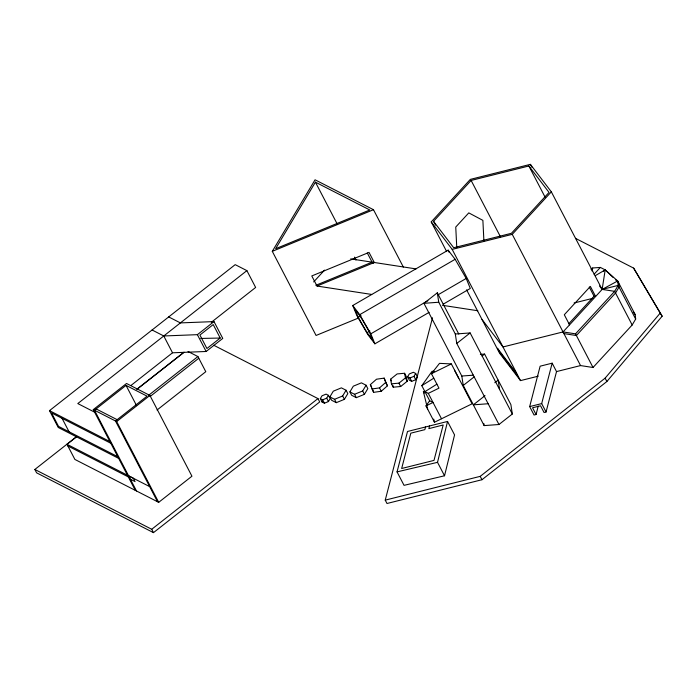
<?xml version="1.0" encoding="UTF-8"?>
<svg xmlns="http://www.w3.org/2000/svg" width="697" height="697" viewBox="0 0 697 697"><rect width="100%" height="100%" fill="white"/><g stroke="black" fill="none" stroke-linecap="round" stroke-linejoin="round"><path stroke-width="1.05" d="M444.529 475.781L437.524 462.329L447.552 421.45L407.51 431.478L397.037 471.886L404.042 485.347L444.529 475.781L454.557 434.911L447.552 421.45M575.487 238.348L633.634 268.11L662.15 316.229L606.878 381.52L481.958 479.728L386.992 503.495L385.241 500.132L432.488 317.78M529.668 406.604L540.14 366.186L552.155 363.181L556.528 371.588L546.056 412.005L544.061 412.502L540.558 405.776L532.552 407.78L536.054 414.515L534.05 415.011L529.668 406.604L541.682 403.589L552.155 363.181M536.054 414.515L538.215 406.159M591.962 270.924L592.729 267.979L600.361 267.421L605.196 269.896L617.681 280.969L635.194 314.617L635.664 319.052L632.179 324.985L593.025 367.493L580.557 365.577L556.528 371.588M425.571 426.956L424.848 429.657L410.821 433.168L401.664 468.497L433.996 460.403L443.179 424.97L428.855 428.638L429.57 425.954M358.162 318.154L316.081 335.466L272.292 251.347L315.053 179.8L373.487 209.71L403.345 267.064M315.419 182.144L275.62 248.733L369.802 209.98L315.419 182.144L337.435 224.443M320.324 398.649L322.031 395.783L326.083 394.119L328.418 395.321L330.169 398.684L328.461 401.542L324.41 403.206L322.075 402.012L320.324 398.649L322.659 399.843L324.41 403.206M322.075 402.012L322.537 401.245M322.659 399.843L326.71 398.179L328.418 395.321M329.873 396.907L333.297 391.183L341.391 387.854L346.069 390.25L347.82 393.613L344.396 399.337L336.303 402.666L331.624 400.27L329.873 396.907L334.551 399.303L336.303 402.666M334.551 399.303L342.645 395.974L346.069 390.25M349.894 391.897L353.318 386.173L361.412 382.845L366.082 385.232L367.833 388.604L364.418 394.328L356.324 397.656L351.645 395.26L349.894 391.897L354.564 394.293L356.324 397.656M354.564 394.293L362.667 390.956L366.082 385.232M407.597 376.798L409.305 373.94L413.356 372.276L415.691 373.47L417.442 376.833L415.734 379.699L411.683 381.364L409.348 380.161L407.597 376.798L409.932 378.001L411.683 381.364M409.932 378.001L413.983 376.328L415.691 373.47M436.914 384.16L424.935 391.653L428.298 393.378L438.962 388.151L431.434 373.679L439.511 363.355L451.351 363.921L472.104 403.798L434.466 422.234L425.972 405.915L433.029 402.457L429.666 400.74L421.816 385.668L432.088 371.266L434.24 371.37M425.972 405.915L429.666 400.74M385.241 500.132L480.207 476.356L605.118 378.157L660.399 312.866M313.667 281.937L324.523 270.122M446.664 251.565L431.225 221.907L470.327 179.39L530.382 164.353L551.336 191.841L602.138 289.412L614.667 291.337L632.179 324.985M433.543 221.324L471.128 180.445L528.875 165.991L549.027 192.416L511.432 233.295L453.695 247.749L433.543 221.324L435.529 225.157M431.225 221.907L452.187 249.387L512.243 234.349L551.336 191.841M594.105 274.226L600.361 267.421M568.717 323.817L594.062 296.26L595.621 296.504L590.368 286.406L564.3 314.748L569.554 324.846M482.028 319.487L502.981 346.967L563.037 331.929L602.138 289.412L617.681 280.969L618.152 285.404L635.664 319.052M563.037 331.929L575.513 333.846L614.667 291.337L618.152 285.404L602.138 289.412L605.196 269.896L613.055 277.397M370.342 384.648L376.511 379.212L384.178 378.123L387.427 385.833L381.259 391.261L373.592 392.35L370.342 384.648L371.649 387.166M371.841 388.987L379.508 387.898L385.676 382.461L384.178 378.123M390.581 379.203L397.133 373.932L404.574 373.27L406.325 376.633L407.222 381.25L400.67 386.521L393.23 387.183L391.47 383.82L390.581 379.203L391.461 380.884M391.47 383.82L398.919 383.158L405.471 377.887L404.574 373.27M118.69 458.408L58.243 427.47L49.487 410.646L235.194 264.651L246.886 270.628L255.642 287.452L211.313 322.302M246.886 270.628L77.803 403.563L95.01 412.371M135.323 490.374L93.285 409.618L126.532 383.481L149.907 395.443L191.945 476.199L158.698 502.337L74.884 459.436L67.008 444.294L76.374 436.932M157.531 501.735L115.493 420.988L147.076 396.157L126.044 385.389L94.461 410.219L136.499 490.976M130.818 385.589L172.525 352.795L206.138 351.488L222.761 338.42L214.005 321.596L180.392 322.903L168.7 316.926M152.085 329.995L163.769 335.971L197.382 334.665L214.005 321.596M213.639 345.198L317.954 398.588L319.705 401.951L153.471 532.647L36.601 472.827L34.85 469.464L76.618 436.618M137.143 389.039L184.034 352.177M136.83 389.405L183.668 352.577M220.226 338.045L206.922 348.5L199.917 335.039L213.212 324.584L220.226 338.045L200.658 338.446M148.322 395.539L197.904 356.55L205.789 371.693L157.06 410.01M93.285 409.618L116.66 421.58L149.907 395.443M150.055 396.549L198.784 358.241M480.355 354.39L484.589 354.076L510.875 404.582L512.33 414.001L498.965 424.508L484.145 425.597L463.252 385.45L461.797 376.031L423.942 303.326L437.307 292.818L458.783 334.063M34.85 469.464L151.719 529.276L317.954 398.588M498.965 424.508L456.77 343.447L470.135 332.939L512.33 414.001M482.08 356.045L484.589 354.076M463.252 385.45L474.108 376.911M494.8 382.749L498.146 380.118L499.601 389.536M485.034 395.643L473.341 404.835L488.161 403.746M603.497 271.107L605.196 269.896L595.325 275.629M421.816 385.668L433.795 378.175M590.89 269.12L592.729 267.979M429.143 312.334L374.89 343.821L367.903 334.665L356.829 315.514L352.734 305.521L448.145 250.145L455.132 259.301L466.206 278.452L470.301 288.445L443.179 304.188M352.734 305.521L359.722 314.678L455.132 259.301M358.223 317.344L354.956 309.355L360.541 316.682L369.401 331.999L372.677 339.988L367.092 332.661L358.223 317.344L361.046 315.706M367.092 332.661L369.898 331.031M374.89 343.821L370.804 333.828L427.862 300.712M438.152 294.744L466.206 278.452M372.433 263.536L374.289 262.499L369.027 252.401L311.786 275.951L317.039 286.049L371.701 294.448M431.434 373.679L451.351 363.921M272.292 251.347L373.487 209.71M315.837 285.3L372.085 262.159L367.302 252.976M317.039 286.049L374.289 262.499M574.093 303.003L592.99 298.272M466.589 289.83L499.54 353.135L520.502 380.614L538.258 376.171M397.037 471.886L437.524 462.329M423.942 303.326L438.762 302.237L455.315 334.029L456.77 343.447M455.315 334.029L470.135 332.939M461.797 376.031L473.437 375.178M350.722 258.875L416.057 268.911M442.447 305.312L477.82 310.749M563.917 333.61L576.384 335.527L615.547 293.028L619.023 287.086L618.553 282.651L615.416 279.645M188.016 351.488L197.904 356.55M96.116 408.912L117.157 419.681M49.487 410.646L109.926 441.584M110.806 443.266L51.534 412.929L58.539 426.39L117.81 456.727M67.008 444.294L127.446 475.232M149.646 486.602L128.614 475.833L133.293 478.229L135.044 481.592L130.365 479.196M67.879 445.975L128.318 476.914M616.976 281.24L618.553 282.651M633.268 312.082L635.194 314.617M599.516 285.979L601.476 288.558M662.15 316.229L633.634 268.11M359.722 314.678L370.804 333.828M530.382 164.353L531.872 167.228M528.875 165.991L545.307 197.565M589.279 287.086L594.062 296.26M605.118 378.157L606.878 381.52M575.513 333.846L593.025 367.493M512.243 234.349L580.557 365.577M471.128 180.445L500.516 236.893M541.682 403.589L546.056 412.005M452.187 249.387L520.502 380.614M454.522 370.273L458.731 378.349M480.207 476.356L481.958 479.728M428.298 393.378L441.523 418.775M354.451 257.132L355.949 260.016M424.229 393.117L423.367 391.461L427.67 409.183M413.983 376.328L415.734 379.699M405.471 377.887L407.222 381.25M398.919 383.158L400.67 386.521M385.676 382.461L387.427 385.833M379.508 387.898L381.259 391.261M362.667 390.956L364.418 394.328M342.645 395.974L344.396 399.337M326.71 398.179L328.461 401.542M197.382 334.665L206.138 351.488M163.769 335.971L172.525 352.795M126.044 385.389L136.586 405.645M116.66 421.58L158.698 502.337M151.719 529.276L153.471 532.647M62.05 418.313L69.055 431.774M448.145 250.145L448.964 252.14M372.355 388.778L373.592 392.35M433.708 419.106L434.466 422.234M392.89 385.45L393.23 387.183M483.823 423.497L484.145 425.597M437.307 292.818L438.762 302.237M483.901 240.935L482.882 220.365L468.785 212.881L455.751 227.048L456.77 247.627M515.597 372.05L497.431 348.23L499.183 351.602L517.348 375.413L515.597 372.05"/></g></svg>
